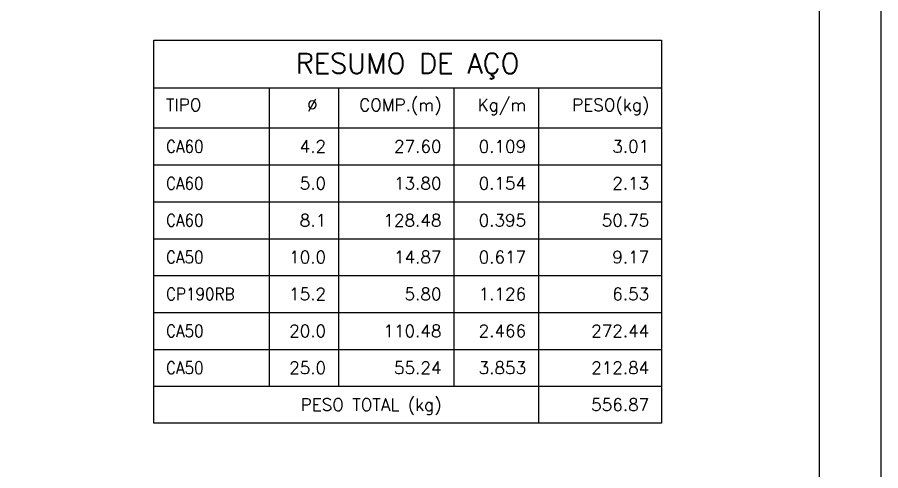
# Model space of a CAD drawing. Header units: centimetres. Extents: x 1658 to 19651, y 8294 to 11444.
# Drawn here: x 8089 to 9141, y 8847 to 9400 of the extents above; entities that cross this region are included whole.
import ezdxf
from ezdxf.enums import TextEntityAlignment as Align

# ---------------------------------------------------------------- set-up
doc = ezdxf.new("R2010")
doc.units = ezdxf.units.CM
doc.header["$LTSCALE"] = 50
doc.header["$MEASUREMENT"] = 0
for name, color, linetype in [('FORMATO-PRECON', 2, 'Continuous'), ('HACHURAS-PRECON', 1, 'Continuous'), ('ListaF', 3, 'Continuous')]:
    doc.layers.add(name, color=color, linetype=linetype)
doc.styles.get("Standard").update_dxf_attribs({"font": 'romans.shx'})

# ---------------------------------------------------------------- blocks, each defined once
blk = doc.blocks.new('A$C2E607E54')
at = {"layer": 'FORMATO-PRECON'}
blk.add_lwpolyline([(0, 4200), (2970, 4200), (2970, 0), (0, 0)], close=True, dxfattribs=at)
at = {"layer": 'FORMATO-PRECON', "color": 6}
blk.add_lwpolyline([(100, 3950), (2870, 3950), (2870, 100), (100, 100)], close=True, dxfattribs=at)

msp = doc.modelspace()

# ---------------------------------------------------------------- linework, layer by layer
at = {"layer": 'ListaF', "color": 2}
for p, q in [((8255, 8905.11), (8255, 9372.06)), ((8255, 9372.06), (8873.75, 9372.06)), ((8873.75, 9372.06), (8873.75, 8905.11)), ((8255, 9313.94), (8873.75, 9313.94)), ((8395.62, 9313.94), (8395.62, 8950.11)), ((8480, 9313.94), (8480, 8950.11)), ((8620.62, 9313.94), (8620.62, 8950.11)), ((8723.75, 9313.94), (8723.75, 8905.11)), ((8255, 9265.19), (8873.75, 9265.19)), ((8255, 9220.11), (8873.75, 9220.11)), ((8255, 9175.11), (8873.75, 9175.11)), ((8255, 9130.11), (8873.75, 9130.11)), ((8255, 9085.11), (8873.75, 9085.11)), ((8255, 9040.11), (8873.75, 9040.11)), ((8255, 8995.11), (8873.75, 8995.11)), ((8255, 8950.11), (8873.75, 8950.11)), ((8873.75, 8905.11), (8255, 8905.11))]:
    msp.add_line(p, q, dxfattribs=at)

# ---------------------------------------------------------------- block references
at = {"layer": 'HACHURAS-PRECON', "xscale": 0.7499999999999996, "yscale": 0.7499999999999996, "zscale": 0.7499999999999996}
msp.add_blockref('A$C2E607E54', (6913.36, 8293.94), dxfattribs=at)

# ---------------------------------------------------------------- texts
at = {"layer": 'ListaF', "color": 4}
msp.add_text('RESUMO DE AÇO', height=24.375, dxfattribs=at).set_placement((8564.37, 9343.94), align=Align.MIDDLE_CENTER)
at = {"layer": 'ListaF', "color": 2}
for s, p in [('COMP.(m)', (8605.62, 9293.31)), ('Kg/m', (8708.75, 9293.31)), ('PESO(kg)', (8858.75, 9293.31)), ('Ø ', (8465, 9293.31))]:
    msp.add_text(s, height=15, dxfattribs=at).set_placement(p, align=Align.MIDDLE_RIGHT)
msp.add_text('TIPO', height=15, dxfattribs=at).set_placement((8270, 9293.31), align=Align.MIDDLE_LEFT)
at = {"layer": 'ListaF', "color": 3, "width": 0.9}
for s, p in [('CA60', (8270, 9242.61)), ('CA60', (8270, 9197.61)), ('CA60', (8270, 9152.61)), ('CA50', (8270, 9107.61)), ('CP190RB', (8270, 9062.61)), ('CA50', (8270, 9017.61)), ('CA50', (8270, 8972.61))]:
    msp.add_text(s, height=15, dxfattribs=at).set_placement(p, align=Align.MIDDLE_LEFT)
at = {"layer": 'ListaF', "color": 3}
for s, p in [('4.2', (8465, 9242.61)), ('27.60', (8605.62, 9242.61)), ('0.109', (8708.75, 9242.61)), ('3.01', (8858.75, 9242.61)), ('5.0', (8465, 9197.61)), ('13.80', (8605.62, 9197.61)), ('0.154', (8708.75, 9197.61)), ('2.13', (8858.75, 9197.61)), ('8.1', (8465, 9152.61)), ('128.48', (8605.62, 9152.61)), ('0.395', (8708.75, 9152.61)), ('50.75', (8858.75, 9152.61)), ('10.0', (8465, 9107.61)), ('14.87', (8605.62, 9107.61)), ('0.617', (8708.75, 9107.61)), ('9.17', (8858.75, 9107.61)), ('15.2', (8465, 9062.61)), ('5.80', (8605.62, 9062.61)), ('1.126', (8708.75, 9062.61)), ('6.53', (8858.75, 9062.61)), ('20.0', (8465, 9017.61)), ('110.48', (8605.62, 9017.61)), ('2.466', (8708.75, 9017.61)), ('272.44', (8858.75, 9017.61)), ('25.0', (8465, 8972.61)), ('55.24', (8605.62, 8972.61)), ('3.853', (8708.75, 8972.61)), ('212.84', (8858.75, 8972.61)), ('PESO TOTAL (kg)', (8605.62, 8927.61)), ('556.87', (8858.75, 8927.61))]:
    msp.add_text(s, height=15, dxfattribs=at).set_placement(p, align=Align.MIDDLE_RIGHT)

doc.saveas('drawing.dxf')
